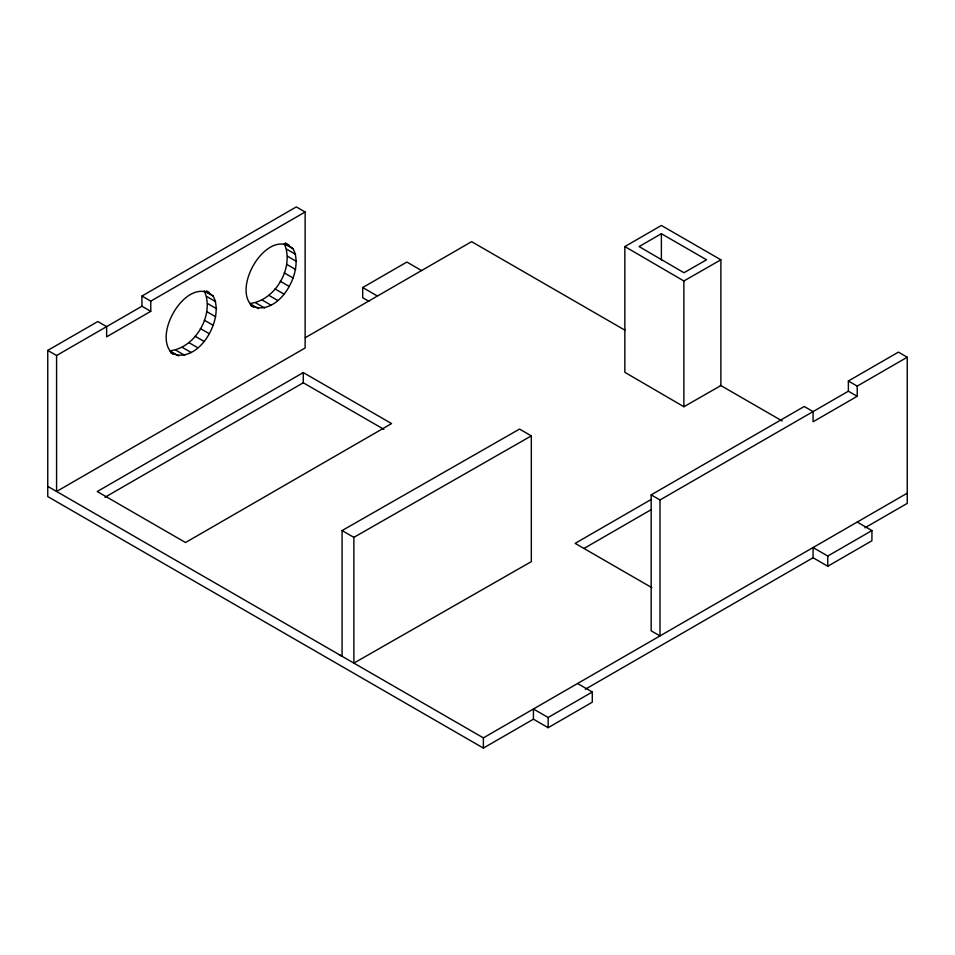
<?xml version="1.0" encoding="UTF-8"?>
<svg xmlns="http://www.w3.org/2000/svg" width="955" height="955" viewBox="0 0 955 955"><rect width="100%" height="100%" fill="white"/><g stroke="black" fill="none" stroke-linecap="round" stroke-linejoin="round"><path stroke-width="1.43" d="M178.621 355.929L169.787 350.819C195.441 348.086 214.791 314.565 204.334 290.977L213.168 296.074C225.368 318.433 198.139 366.147 170.85 352.849M258.542 308.62L249.709 303.523C275.362 300.789 294.713 267.257 284.256 243.668L293.09 248.778C305.29 271.125 278.06 318.839 250.771 305.54M47.75 350.413L97.792 321.525L106.626 326.622L106.626 336.829L150.771 311.33L150.771 301.135L305.134 212.01L305.134 347.966L56.584 491.467L56.584 355.511L47.75 350.413L47.75 496.564L483.385 748.087L533.427 719.187L548.146 727.686L592.291 702.2L592.291 692.005L577.584 683.505M150.771 311.33L141.937 306.233L141.937 296.038L296.301 206.913L305.134 212.01M56.584 355.511L141.937 306.233M368.833 301.279L362.709 297.733L362.709 287.539L406.854 262.052L421.573 270.551M305.361 337.64L471.615 241.663L624.988 330.203M303.272 372.581L97.231 491.538L185.533 542.524L391.574 423.566L303.272 372.581L303.272 382.776L104.955 497.28M624.845 246.569L661.385 225.464L720.882 259.808L720.882 385.569L683.876 406.735L624.845 372.319L624.845 246.569L683.876 280.973L683.876 406.735M661.385 233.712L639.098 246.581L683.947 272.724L706.557 259.796L661.385 233.712L661.385 260.345M651.167 494.869L660 499.966L660 635.923L651.167 630.825L651.167 494.869L804.229 406.496L813.063 411.593L813.063 421.788L857.208 396.301L857.208 386.107L907.25 357.218L907.25 503.369L864.908 527.817M857.208 396.301L848.374 391.204L848.374 381.009L898.416 352.12L907.25 357.218M651.262 499.417L575.137 543.371L651.823 587.647M660 499.966L848.374 391.204M584.162 548.349L651.262 509.612M47.75 486.37L483.385 737.881L907.25 493.174M585.296 689.247L813.063 557.744L827.77 566.243L871.927 540.757L871.927 530.562L857.208 522.063M533.427 719.187L533.427 708.992L548.146 717.491L592.291 692.005M813.063 557.744L813.063 547.549L827.77 556.049L871.927 530.562M683.876 280.973L720.882 259.808M342.081 530.562L519.532 429.082L531.326 435.874L531.326 561.636L353.875 663.116L353.875 537.355L342.081 530.562L342.081 656.324L339.156 654.617M353.875 537.355L531.326 435.874M293.09 248.778C267.663 226.478 230.191 288.852 253.302 306.997M213.168 296.074C187.741 273.787 150.269 336.16 173.38 354.305M848.374 381.009L857.208 386.107M720.368 385.271L782.229 420.988M285.282 242.857L289.067 245.041M362.709 287.539L377.416 296.038M286.787 249.255L295.62 254.352M287.646 256.322L296.48 261.419M286.787 264.38L295.62 269.477M284.256 272.879L293.09 277.977M280.233 281.248L289.067 286.345M275.004 288.911L283.826 294.009M268.904 295.358L277.726 300.455M262.35 300.133L271.184 305.23M255.809 302.914L264.642 308.011M206.626 290.893L209.145 292.349M206.865 296.563L215.687 301.661M207.724 303.63L216.558 308.728M206.865 311.688L215.687 316.785M204.334 320.188L213.168 325.285M303.272 382.776L383.898 429.332M200.311 328.556L209.145 333.653M141.937 296.038L150.771 301.135M195.083 336.22L203.904 341.317M188.983 342.666L197.804 347.763M182.429 347.441L191.263 352.538M175.887 350.222L184.721 355.32M827.77 556.049L827.77 566.243M548.146 717.491L548.146 727.686M483.385 737.881L483.385 748.087"/></g></svg>
